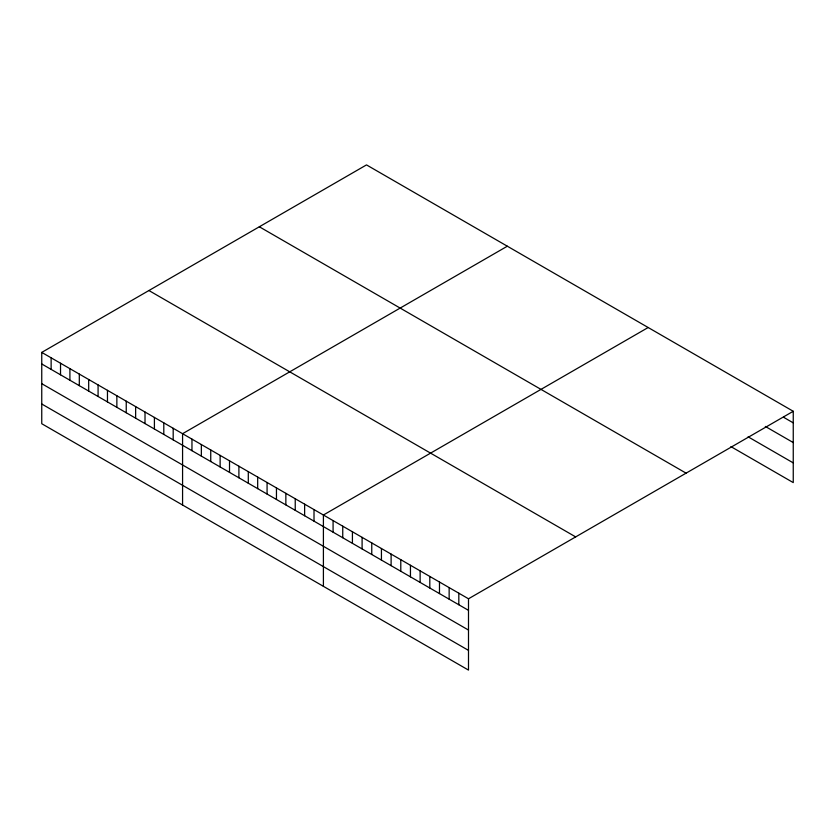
<?xml version="1.0" encoding="UTF-8"?>
<svg xmlns="http://www.w3.org/2000/svg" width="835" height="835" viewBox="0 0 835 835"><rect width="100%" height="100%" fill="white"/><g stroke="black" fill="none" stroke-linecap="round" stroke-linejoin="round"><path stroke-width="1.25" d="M41.75 352.401L468.498 598.778L468.498 670.098L41.75 423.721L41.75 352.401L366.502 164.902L793.25 411.279L793.25 482.599L730.917 446.61M507.325 246.21L182.573 433.699L182.573 505.018M648.158 327.518L323.406 515.007L323.406 586.327M468.498 598.778L793.25 411.279M783.574 417.27L793.25 422.854M765.309 426.434L793.25 442.571M748.108 436.82L793.25 462.882M259.33 226.776L686.078 473.153M148.922 290.528L575.67 536.905M41.75 363.966L468.498 610.343M41.75 383.683L468.498 630.06M41.75 403.994L468.498 650.381M458.822 593.194L458.822 604.759M449.146 587.61L449.146 599.175M439.481 582.026L439.481 593.591M429.806 576.442L429.806 588.007M420.13 570.858L420.13 582.423M410.455 565.274L410.455 576.839M400.79 559.69L400.79 571.255M391.114 554.106L391.114 565.671M381.438 548.511L381.438 560.087M371.763 542.927L371.763 554.503M362.098 537.343L362.098 548.919M352.422 531.759L352.422 543.334M342.747 526.175L342.747 537.74M333.082 520.591L333.082 532.156M314.012 509.59L314.012 521.155M304.629 504.173L304.629 515.738M295.235 498.745L295.235 510.31M285.852 493.328L285.852 504.893M276.458 487.911L276.458 499.476M267.075 482.484L267.075 494.049M257.681 477.067L257.681 488.632M248.298 471.65L248.298 483.214M238.904 466.222L238.904 477.787M229.521 460.805L229.521 472.37M220.127 455.388L220.127 466.953M210.744 449.961L210.744 461.536M201.35 444.544L201.35 456.108M191.966 439.127L191.966 450.691M173.189 428.282L173.189 439.847M163.796 422.865L163.796 434.43M154.412 417.437L154.412 429.013M145.019 412.02L145.019 423.585M135.635 406.603L135.635 418.168M126.242 401.186L126.242 412.751M116.858 395.759L116.858 407.323M107.464 390.342L107.464 401.906M98.081 384.925L98.081 396.489M88.687 379.497L88.687 391.062M79.304 374.08L79.304 385.645M69.91 368.663L69.91 380.228M60.527 363.235L60.527 374.8M51.133 357.818L51.133 369.383"/></g></svg>
